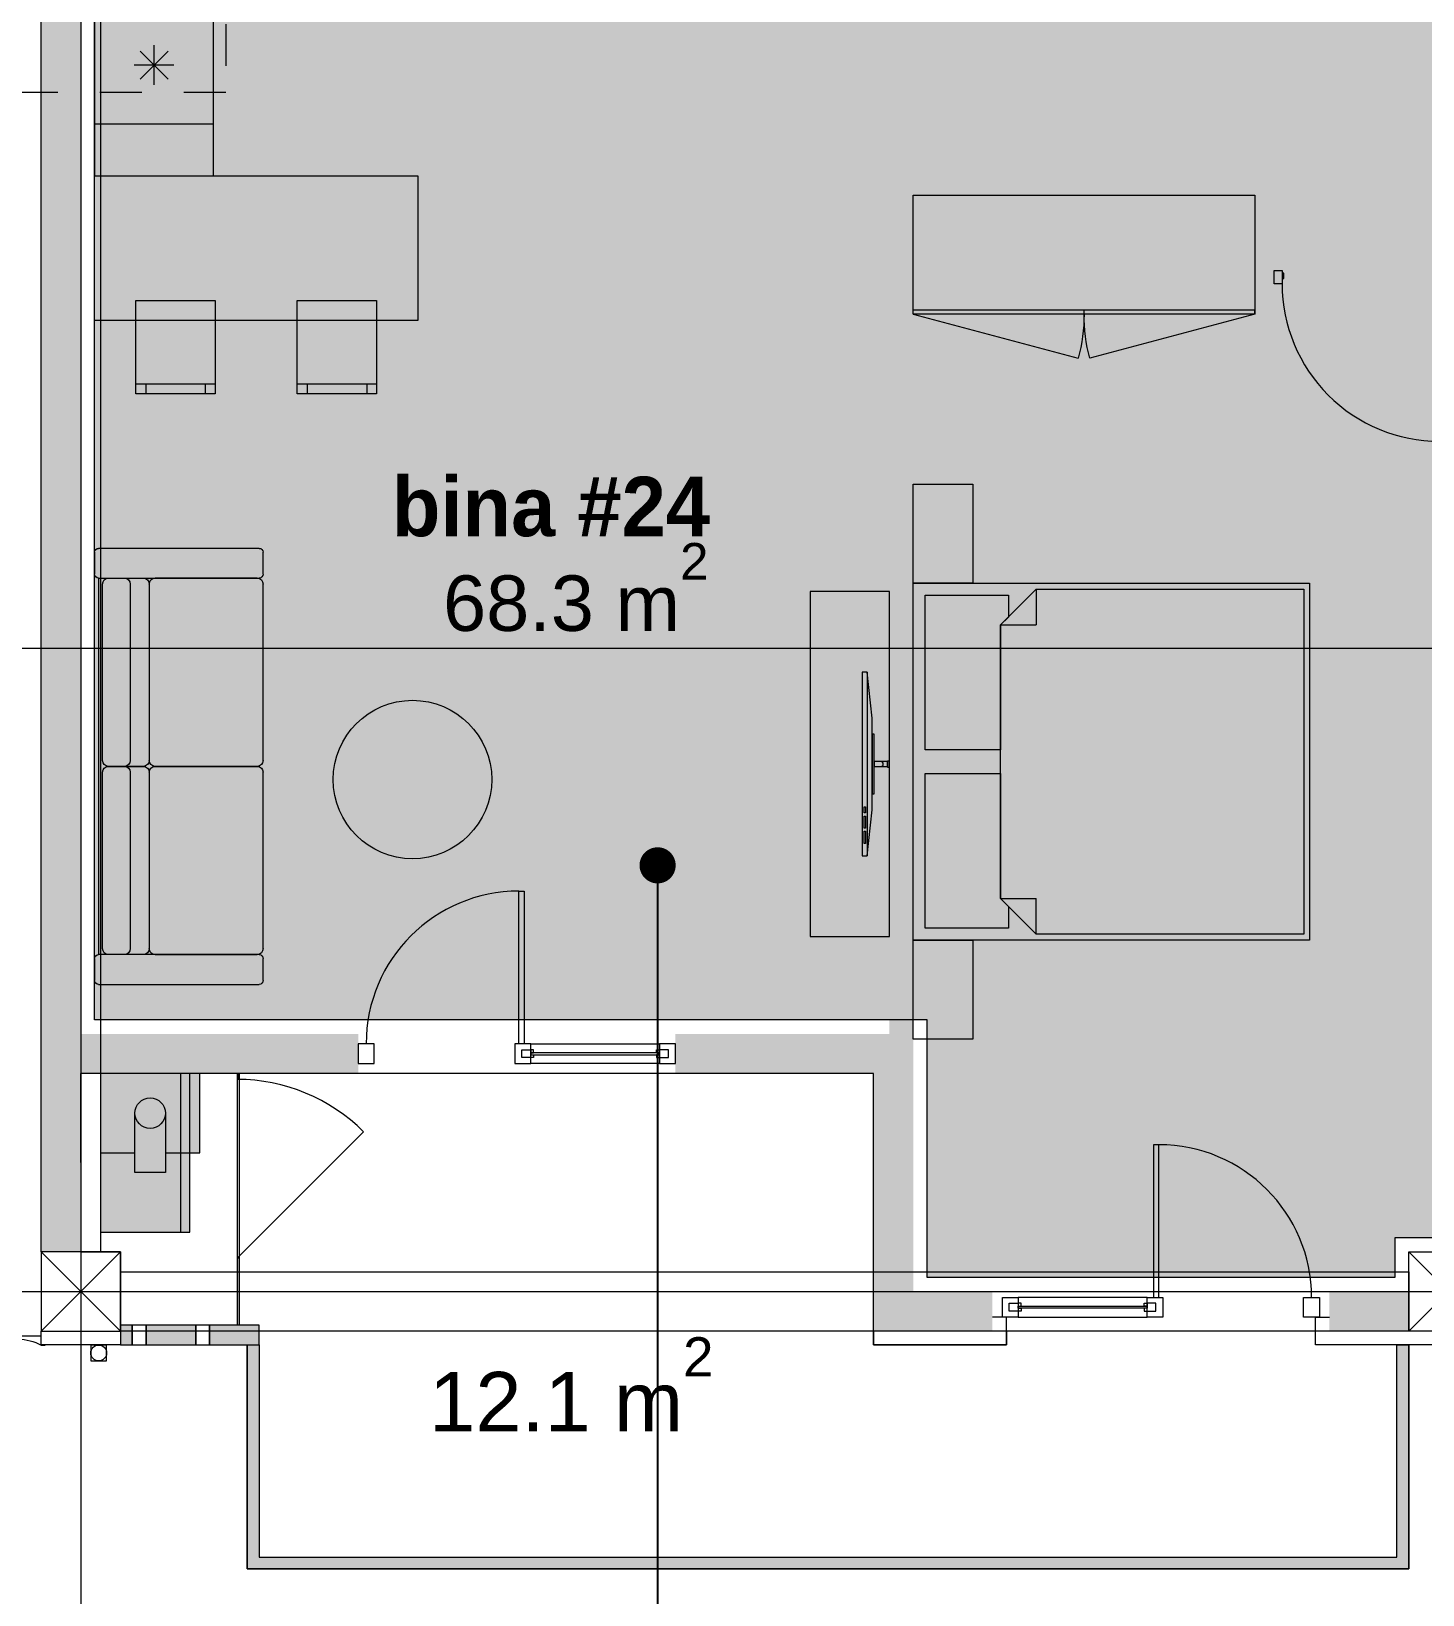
# Model space of a CAD drawing. Header units: millimetres. Extents: x 475159934 to 476245151, y 4620917055 to 4621447368.
# Drawn here: x 475254575 to 475261595, y 4621093686 to 4621101575 of the extents above; entities that cross this region are included whole.
import ezdxf

# ---------------------------------------------------------------- set-up
doc = ezdxf.new("R2010")
doc.units = ezdxf.units.MM
doc.header["$MEASUREMENT"] = 0
doc.linetypes.add('Dashed', pattern=[423.333333, 211.666667, -211.666667])
for name, color, linetype, lineweight in [('2D Drafting - General_Pen_No__1_Pen_No__7', 7, 'Continuous', 0), ('2D Drafting - General_Pen_No__250_Pen_No__2_Pen_No__7', 7, 'Continuous', 0), ('2D Drafting - General_Pen_No__250_Pen_No__7_Pen_No__250', 7, 'Continuous', 0), ('2D Drafting - General_Pen_No__250_Pen_No__7_Pen_No__7', 7, 'Continuous', 0), ('2D Drafting - General_Pen_No__7_Pen_No__7_Pen_No__7', 7, 'Continuous', 0), ('Annotation - Text_Pen_No__7_Pen_No__142', 142, 'Continuous', 0), ('Doors_Pen_No__7_Pen_No__7_Pen_No__7', 7, 'Continuous', 0), ('G-Anno-Nplt_Pen_No__142', 142, 'Continuous', 0), ('G-Anno-Nplt_Pen_No__151', 151, 'Continuous', 0), ('G-Anno-Nplt_Pen_No__4', 7, 'Continuous', 0), ('G-Anno-Nplt_Pen_No__7', 7, 'Continuous', 0), ('gegmebi_Pen_No__1_Pen_No__7', 7, 'Continuous', 0), ('gegmebi_Pen_No__7_Pen_No__7', 7, 'Continuous', 0), ('kar-panjara_Pen_No__7_Pen_No__7_Pen_No__7', 7, 'Continuous', 0), ('New_2D Drafting - General_Pen_No__250_Pen_No__7_Pen_No__255', 255, 'Continuous', 0), ('New_2D Drafting - General_Pen_No__2_Pen_No__250', 7, 'Continuous', 0), ('New_G-Anno-Nplt_Pen_No__250', 7, 'Continuous', 0), ('New_G-Anno-Nplt_Pen_No__255', 255, 'Continuous', 0), ('New_G-Anno-Nplt_Pen_No__4', 7, 'Continuous', 0), ('New_reg_nak_Pen_No__250', 7, 'Continuous', 0), ('New_reg_nak_Pen_No__7', 7, 'Continuous', 0), ('New_shenobebi_Pen_No__1', 1, 'Continuous', 0), ('New_Structural - Bearing_Pen_No__250', 7, 'Continuous', 0), ('New_Structural - Bearing_Pen_No__7', 7, 'Continuous', 0), ('zoma_Pen_No__1', 1, 'Continuous', 0), ('zoma_Pen_No__142', 142, 'Continuous', 0), ('zoma_Pen_No__5', 5, 'Continuous', 0), ('zoma_Pen_No__5_Pen_No__5', 5, 'Continuous', 0)]:
    doc.layers.add(name, color=color, linetype=linetype, lineweight=lineweight)
for name, color, linetype in [('New_Interior - Furniture', 7, 'Continuous'), ('New_R03_Nakveti', 7, 'Continuous'), ('zoma', 7, 'Continuous')]:
    doc.layers.add(name, color=color, linetype=linetype)
doc.layers.add('New_Interior - Furniture _Pen_No__252', color=7, linetype='Continuous', lineweight=0, true_color=0x666666)
doc.layers.add('New_R03_Nakveti_Pen_No__252', color=7, linetype='Continuous', lineweight=0, true_color=0x666666)
doc.styles.add('GENERATED_STYLE_1', font='arial.ttf')
doc.styles.add('GENERATED_STYLE_3', font='arial.ttf')
doc.styles.add('GENERATED_STYLE_7', font='')
doc.styles.get('GENERATED_STYLE_7').set_extended_font_data('AcadMtavr', bold=True)
doc.dimstyles.new('GENERATED_STYLE__11', dxfattribs={"dimtxt": 500, "dimasz": 228, "dimexe": 0.18, "dimexo": 3, "dimgap": 0, "dimtad": 1, "dimlfac": 0.001, "dimzin": 0, "dimdsep": 46, "dimtxsty": 'GENERATED_STYLE_3', "dimblk": 'ARROWHEAD_2', "dimblk1": 'ARROWHEAD_2', "dimblk2": 'ARROWHEAD_2', "dimcen": 0.09, "dimclrd": 1, "dimclre": 1, "dimclrt": 1, "dimadec": 0, "dimazin": 0, "dimtfac": 1, "dimtdec": 4, "dimtmove": 2, "dimatfit": 3, "dimfxl": 1, "dimtolj": 1, "dimtzin": 0, "dimarcsym": 0})
doc.dimstyles.new('GENERATED_STYLE__18', dxfattribs={"dimtxt": 200, "dimasz": 64.421331, "dimexe": 0.18, "dimexo": 3, "dimgap": 0, "dimtad": 1, "dimtih": 1, "dimtoh": 1, "dimlfac": 0.001, "dimzin": 0, "dimdsep": 46, "dimtxsty": 'GENERATED_STYLE_3', "dimblk": 'ARROWHEAD_2', "dimblk1": 'ARROWHEAD_2', "dimblk2": 'ARROWHEAD_2', "dimcen": 0.09, "dimclrd": 5, "dimclre": 5, "dimclrt": 5, "dimadec": 0, "dimazin": 0, "dimtfac": 1, "dimtdec": 4, "dimtmove": 0, "dimatfit": 3, "dimfxl": 1, "dimtolj": 1, "dimtzin": 0, "dimarcsym": 0})
doc.dimstyles.new('GENERATED_STYLE__27', dxfattribs={"dimtxt": 0.18, "dimasz": 364.8, "dimexe": 0.18, "dimexo": 0.0625, "dimgap": 0, "dimtad": 0, "dimtih": 1, "dimtoh": 1, "dimdec": 4, "dimzin": 0, "dimdsep": 46, "dimcen": 0.09, "dimadec": 0, "dimazin": 0, "dimtfac": 1, "dimtdec": 4, "dimtmove": 0, "dimatfit": 3, "dimldrblk": 'ARROWHEAD_11', "dimfxl": 1, "dimtolj": 1, "dimtzin": 0, "dimarcsym": 0})
doc.dimstyles.new('GENERATED_STYLE__3', dxfattribs={"dimtxt": 200, "dimasz": 64.421331, "dimexe": 0.18, "dimexo": 3, "dimgap": 0, "dimtad": 1, "dimtih": 1, "dimtoh": 1, "dimlfac": 0.001, "dimzin": 0, "dimdsep": 46, "dimtxsty": 'GENERATED_STYLE_3', "dimblk": 'ARROWHEAD_2', "dimblk1": 'ARROWHEAD_2', "dimblk2": 'ARROWHEAD_2', "dimcen": 0.09, "dimclrd": 142, "dimclre": 142, "dimclrt": 142, "dimadec": 0, "dimazin": 0, "dimtfac": 1, "dimtdec": 4, "dimtmove": 0, "dimatfit": 3, "dimfxl": 1, "dimtolj": 1, "dimtzin": 0, "dimarcsym": 0})
doc.dimstyles.new('GENERATED_STYLE__6', dxfattribs={"dimtxt": 200, "dimasz": 64.421331, "dimexe": 0.18, "dimexo": 3, "dimgap": 0, "dimtad": 1, "dimlfac": 0.001, "dimzin": 0, "dimdsep": 46, "dimtxsty": 'GENERATED_STYLE_3', "dimblk": 'ARROWHEAD_2', "dimblk1": 'ARROWHEAD_2', "dimblk2": 'ARROWHEAD_2', "dimcen": 0.09, "dimclrd": 142, "dimclre": 142, "dimclrt": 142, "dimadec": 0, "dimazin": 0, "dimtfac": 1, "dimtdec": 4, "dimtmove": 0, "dimatfit": 3, "dimfxl": 1, "dimtolj": 1, "dimtzin": 0, "dimarcsym": 0})
doc.dimstyles.new('GENERATED_STYLE__7', dxfattribs={"dimtxt": 200, "dimasz": 64.421331, "dimexe": 0.18, "dimexo": 3, "dimgap": 0, "dimtad": 1, "dimtih": 1, "dimtoh": 1, "dimlfac": 0.001, "dimzin": 0, "dimdsep": 46, "dimtxsty": 'GENERATED_STYLE_3', "dimblk": 'ARROWHEAD_2', "dimblk1": 'ARROWHEAD_2', "dimblk2": 'ARROWHEAD_2', "dimcen": 0.09, "dimclrd": 142, "dimclre": 142, "dimclrt": 142, "dimadec": 0, "dimazin": 0, "dimtfac": 1, "dimtdec": 4, "dimtmove": 2, "dimatfit": 3, "dimfxl": 1, "dimtolj": 1, "dimtzin": 0, "dimarcsym": 0})

# ---------------------------------------------------------------- blocks, each defined once
blk = doc.blocks.new('Kitchen Layout 26_7')
at = {"layer": 'New_Interior - Furniture _Pen_No__252', "color": 251, "linetype": 'Continuous', "lineweight": 0, "true_color": 0x666666}
for p, q in [((4009, 734.4), (4009, 534.4)), ((3909, 634.4), (4109, 634.4)), ((3938.3, 705.1), (4079.7, 563.7)), ((3938.3, 563.7), (4079.7, 705.1)), ((3252.1, -27.5), (2802.1, -27.5)), ((2802.1, -27.5), (2802.1, -377.5)), ((3252.1, -377.5), (3252.1, -27.5)), ((2802.1, -377.5), (3252.1, -377.5))]:
    blk.add_line(p, q, dxfattribs=at)
at = {"layer": 'New_Interior - Furniture _Pen_No__252', "color": 251, "linetype": 'Dashed', "lineweight": 0, "true_color": 0x666666}
for p, q in [((4309, 338.2), (4009, 338.2)), ((4009, 338.2), (4009, -207.5)), ((4309, -507.5), (4309, 338.2)), ((4009, -207.5), (544, -207.5)), ((544, -207.5), (544, -507.5)), ((544, -507.5), (4309, -507.5))]:
    blk.add_line(p, q, dxfattribs=at)
at = {"layer": 'New_Interior - Furniture _Pen_No__252', "color": 251, "linetype": 'Continuous', "lineweight": 0, "true_color": 0x666666, "flags": 128}
for points in [[(236.7, -507.5), (4309, -507.5), (4309, 1192.5), (3709, 1192.5), (3709, 92.5), (236.7, 92.5)], [(3709, 930.6), (3709, 338.2), (4309, 338.2), (4309, 930.6)], [(2122.1, 42.5), (1542.1, 42.5), (1542.1, -457.5), (2122.1, -457.5)], [(3302.1, 22.5), (2752.1, 22.5), (2752.1, -477.5), (3302.1, -477.5)]]:
    blk.add_lwpolyline(points, close=True, dxfattribs=at)
at = {"layer": 'New_Interior - Furniture _Pen_No__252', "color": 251, "linetype": 'Continuous', "lineweight": 0, "true_color": 0x666666}
for centre, radius in [((1666.8, -92.5), 72.5), ((1958.5, -107.5), 105), ((1687.1, -325.5), 90), ((1991.6, -345), 72.5)]:
    blk.add_circle(centre, radius, dxfattribs=at)
blk = doc.blocks.new('Bed Layout 23')
at = {"layer": 'New_R03_Nakveti_Pen_No__252', "color": 251, "linetype": 'Continuous', "lineweight": 0, "true_color": 0x666666}
for p, q in [((-900, 0), (-1400, 0)), ((-1400, 0), (-1400, -300)), ((-900, -300), (-900, 0)), ((900, 0), (-900, 0)), ((-900, 0), (-900, -2000)), ((1400, 0), (900, 0)), ((900, 0), (900, -300)), ((900, -2000), (900, 0)), ((1400, -300), (1400, 0)), ((-1400, -300), (-900, -300)), ((900, -300), (1400, -300)), ((-690, -440), (-870, -620)), ((0, -440), (-690, -440)), ((-690, -440), (-690, -620)), ((690, -440), (0, -440)), ((870, -620), (690, -440)), ((690, -440), (690, -620)), ((-870, -620), (-870, -1970)), ((-870, -620), (-690, -620)), ((870, -620), (690, -620)), ((870, -1970), (870, -620)), ((-870, -1970), (0, -1970)), ((0, -1970), (870, -1970)), ((-900, -2000), (900, -2000))]:
    blk.add_line(p, q, dxfattribs=at)
at = {"layer": 'New_R03_Nakveti_Pen_No__252', "color": 251, "linetype": 'Continuous', "lineweight": 0, "true_color": 0x666666, "flags": 128}
for points in [[(-60, -440), (-60, -60), (-840, -60), (-840, -480), (-730, -480), (-690, -440)], [(690, -440), (730, -480), (840, -480), (840, -60), (60, -60), (60, -440)]]:
    blk.add_lwpolyline(points, close=True, dxfattribs=at)
blk = doc.blocks.new('Sofa 23')
at = {"layer": 'New_Interior - Furniture _Pen_No__252', "color": 251, "linetype": 'Continuous', "lineweight": 0, "true_color": 0x666666}
for p, q in [((0, 20), (0, 830)), ((20, 850), (130, 850)), ((150, 830), (150, 20)), ((150, 830), (2050, 830)), ((1070, 810), (180, 810)), ((2020, 810), (1130, 810)), ((2050, 20), (2050, 830)), ((2070, 850), (2180, 850)), ((2200, 830), (2200, 20)), ((150, 780), (150, 604.7)), ((1100, 604.7), (1100, 780)), ((1100, 780), (1100, 604.7)), ((2050, 604.7), (2050, 780)), ((180, 670), (1070, 670)), ((1130, 670), (2020, 670)), ((180, 574.7), (1070, 574.7)), ((180, 574.7), (1070, 574.7)), ((1130, 574.7), (2020, 574.7)), ((1130, 574.7), (2020, 574.7)), ((150, 30), (150, 544.7)), ((1100, 544.7), (1100, 30)), ((1100, 30), (1100, 544.7)), ((2050, 544.7), (2050, 30)), ((130, 0), (20, 0)), ((1070, 0), (180, 0)), ((2020, 0), (1130, 0)), ((2180, 0), (2070, 0))]:
    blk.add_line(p, q, dxfattribs=at)
for centre, radius, start, end in [((20, 830), 20, 90, 180), ((130, 830), 20, 0, 90), ((180, 780), 30, 90, 180), ((1070, 780), 30, 0, 90), ((1130, 780), 30, 90, 180), ((2020, 780), 30, 0, 90), ((2070, 830), 20, 90, 180), ((2180, 830), 20, 0, 90), ((180, 700), 30, 180, 270), ((1070, 700), 30, 270, 0), ((1130, 700), 30, 180, 270), ((2020, 700), 30, 270, 0), ((180, 604.7), 30, 180, 270), ((180, 544.7), 30, 90, 180), ((1070, 604.7), 30, 270, 0), ((1070, 544.7), 30, 0, 90), ((1130, 604.7), 30, 180, 270), ((1130, 544.7), 30, 90, 180), ((2020, 604.7), 30, 270, 0), ((2020, 544.7), 30, 0, 90), ((20, 20), 20, 180, 270), ((130, 20), 20, 270, 0), ((180, 30), 30, 180, 270), ((1070, 30), 30, 270, 0), ((1130, 30), 30, 180, 270), ((2020, 30), 30, 270, 0), ((2070, 20), 20, 180, 270), ((2180, 20), 20, 270, 0)]:
    blk.add_arc(centre, radius, start, end, dxfattribs=at)
blk = doc.blocks.new('Designer Table 05 26')
at = {"layer": 'New_Interior - Furniture _Pen_No__252', "color": 251, "linetype": 'Continuous', "lineweight": 0, "true_color": 0x666666, "flags": 128}
blk.add_lwpolyline([(400, 0, 1), (-400, 0, 1)], format="xyb", close=True, dxfattribs=at)
blk = doc.blocks.new('Dining Table Rectangle 24')
at = {"layer": 'New_Interior - Furniture _Pen_No__252', "color": 251, "linetype": 'Continuous', "lineweight": 0, "true_color": 0x666666}
for p, q in [((-557.5, 685), (-557.5, 735)), ((-257.5, 685), (-257.5, 735)), ((257.5, 685), (257.5, 735)), ((557.5, 685), (557.5, 735)), ((-607.5, 685), (-207.5, 685)), ((207.5, 685), (607.5, 685))]:
    blk.add_line(p, q, dxfattribs=at)
at = {"layer": 'New_Interior - Furniture _Pen_No__252', "color": 251, "linetype": 'Continuous', "lineweight": 0, "true_color": 0x666666, "flags": 128}
for points in [[(-607.5, 265), (-207.5, 265), (-207.5, 735), (-607.5, 735)], [(207.5, 265), (607.5, 265), (607.5, 735), (207.5, 735)], [(-815, -365), (815, -365), (815, 365), (-815, 365)]]:
    blk.add_lwpolyline(points, close=True, dxfattribs=at)
blk = doc.blocks.new('Wardrobe 01 26_14')
at = {"layer": 'New_Interior - Furniture _Pen_No__252', "color": 251, "linetype": 'Continuous', "lineweight": 0, "true_color": 0x666666}
for p, q in [((0, 20), (1723.6, 20)), ((0, 0), (0, 20)), ((0, 0), (832.4, -223)), ((861.8, 0), (861.8, 20)), ((1723.6, 0), (891.2, -223))]:
    blk.add_line(p, q, dxfattribs=at)
at = {"layer": 'New_Interior - Furniture _Pen_No__252', "color": 251, "linetype": 'Continuous', "lineweight": 0, "true_color": 0x666666, "flags": 128}
blk.add_lwpolyline([(0, 0), (1723.6, 0), (1723.6, 600), (0, 600)], close=True, dxfattribs=at)
at = {"layer": 'New_Interior - Furniture _Pen_No__252', "color": 251, "linetype": 'Continuous', "lineweight": 0, "true_color": 0x666666}
for centre, start, end in [((0, 0), 345, 0), ((1723.6, 0), 180, 195)]:
    blk.add_arc(centre, 861.8, start, end, dxfattribs=at)
blk = doc.blocks.new('*D770', base_point=(475826095.8, 4621095193.2))
at = {"layer": 'zoma_Pen_No__1', "color": 1, "linetype": 'Continuous', "lineweight": 0, "transparency": 16777216}
for p, q in [((475297124.3, 4621095016.4), (475297124.3, 4621095163.1)), ((475297274.3, 4621094929.8), (475296974.3, 4621095103)), ((475297349.3, 4621095016.4), (475296899.3, 4621095016.4)), ((475297124.3, 4621086861.8), (475297124.3, 4621095016.4)), ((475296974.3, 4621086948.4), (475297274.3, 4621086775.2)), ((475297349.3, 4621086861.8), (475296899.3, 4621086861.8)), ((475297124.3, 4621086715.1), (475297124.3, 4621086861.8))]:
    blk.add_line(p, q, dxfattribs=at)
at = {"layer": 'zoma_Pen_No__1', "color": 1, "lineweight": 0, "transparency": 16777216, "insert": (475297024.3, 4621087694.5), "char_height": 500, "attachment_point": 7, "rotation": 90, "style": 'GENERATED_STYLE_3'}
blk.add_mtext('\\A1;{\\pql;\\fArial|b0|i0|c204|p0;\\W1.000000;8.15}', dxfattribs=at)
blk = doc.blocks.new('ARROWHEAD_2')
at = {"color": 0, "linetype": 'Continuous', "lineweight": 0}
for p, q in [((-0.378, -0.655), (0.378, 0.655)), ((0, 0), (-1, 0))]:
    blk.add_line(p, q, dxfattribs=at)
blk = doc.blocks.new('*D802', base_point=(475826095.8, 4621095193.2))
at = {"layer": 'zoma_Pen_No__142', "color": 142, "linetype": 'Continuous', "lineweight": 0, "transparency": 16777216}
for p, q in [((475254348.8, 4621088996.9), (475254299.9, 4621088912.2)), ((475254324.3, 4621088891), (475254324.3, 4621089018.1)), ((475254648.8, 4621088996.9), (475254599.9, 4621088912.2)), ((475254624.3, 4621088891), (475254624.3, 4621089018.1)), ((475254324.3, 4621088954.5), (475254624.3, 4621088954.5))]:
    blk.add_line(p, q, dxfattribs=at)
blk = doc.blocks.new('*D803', base_point=(475826095.8, 4621095193.2))
at = {"layer": 'zoma_Pen_No__142', "color": 142, "linetype": 'Continuous', "lineweight": 0, "transparency": 16777216}
for p, q in [((475254648.8, 4621088996.9), (475254599.9, 4621088912.2)), ((475254624.3, 4621088891), (475254624.3, 4621089018.1)), ((475255048.8, 4621088996.9), (475254999.9, 4621088912.2)), ((475255024.3, 4621088891), (475255024.3, 4621089018.1)), ((475254624.3, 4621088954.5), (475255024.3, 4621088954.5))]:
    blk.add_line(p, q, dxfattribs=at)
blk = doc.blocks.new('*D804', base_point=(475826095.8, 4621095193.2))
at = {"layer": 'zoma_Pen_No__142', "color": 142, "linetype": 'Continuous', "lineweight": 0, "transparency": 16777216}
for p, q in [((475255048.8, 4621088996.9), (475254999.9, 4621088912.2)), ((475255024.3, 4621088891), (475255024.3, 4621089018.1)), ((475261548.8, 4621088996.9), (475261499.9, 4621088912.2)), ((475261524.3, 4621088891), (475261524.3, 4621089018.1)), ((475255024.3, 4621088954.5), (475261524.3, 4621088954.5))]:
    blk.add_line(p, q, dxfattribs=at)
at = {"layer": 'zoma_Pen_No__142', "color": 142, "lineweight": 0, "transparency": 16777216, "char_height": 200, "attachment_point": 7, "style": 'GENERATED_STYLE_3'}
for s, insert in [('\\A1;{\\pql;\\fArial|b0|i0|c204|p0;\\W1.000000;0.40}', (475255048.8, 4621088994.5)), ('\\A1;{\\pql;\\fArial|b0|i0|c204|p0;\\W1.000000;6.50}', (475258007.4, 4621088994.5)), ('\\A1;{\\pql;\\fArial|b0|i0|c204|p0;\\W1.000000;0.40}', (475260966, 4621088994.5))]:
    blk.add_mtext(s, dxfattribs=dict(at, insert=insert))
blk = doc.blocks.new('*D805', base_point=(475826095.8, 4621095193.2))
at = {"layer": 'zoma_Pen_No__142', "color": 142, "linetype": 'Continuous', "lineweight": 0, "transparency": 16777216}
for p, q in [((475261548.8, 4621088996.9), (475261499.9, 4621088912.2)), ((475261524.3, 4621088891), (475261524.3, 4621089018.1)), ((475261948.8, 4621088996.9), (475261899.9, 4621088912.2)), ((475261924.3, 4621088891), (475261924.3, 4621089018.1)), ((475261524.3, 4621088954.5), (475261924.3, 4621088954.5))]:
    blk.add_line(p, q, dxfattribs=at)
blk = doc.blocks.new('*D824', base_point=(475826095.8, 4621095193.2))
at = {"layer": 'zoma_Pen_No__142', "color": 142, "linetype": 'Continuous', "lineweight": 0, "transparency": 16777216}
for p, q in [((475253943.8, 4621112421.6), (475253894.9, 4621112336.8)), ((475253919.4, 4621112315.7), (475253919.4, 4621112442.8)), ((475254343.8, 4621112421.6), (475254294.9, 4621112336.8)), ((475254319.4, 4621112315.7), (475254319.4, 4621112442.8)), ((475253919.4, 4621112379.2), (475254319.4, 4621112379.2))]:
    blk.add_line(p, q, dxfattribs=at)
at = {"layer": 'zoma_Pen_No__142', "color": 142, "lineweight": 0, "transparency": 16777216, "insert": (475254202.5, 4621112509.8), "char_height": 200, "attachment_point": 7, "style": 'GENERATED_STYLE_3'}
blk.add_mtext('\\A1;{\\pql;\\fArial|b0|i0|c204|p0;\\W1.000000;0.30}', dxfattribs=at)
blk = doc.blocks.new('*D825', base_point=(475826095.8, 4621095193.2))
at = {"layer": 'zoma_Pen_No__142', "color": 142, "linetype": 'Continuous', "lineweight": 0, "transparency": 16777216}
for p, q in [((475254343.8, 4621112421.6), (475254294.9, 4621112336.8)), ((475254319.4, 4621112315.7), (475254319.4, 4621112442.8)), ((475254643.8, 4621112421.6), (475254594.9, 4621112336.8)), ((475254619.4, 4621112315.7), (475254619.4, 4621112442.8)), ((475254319.4, 4621112379.2), (475254619.4, 4621112379.2))]:
    blk.add_line(p, q, dxfattribs=at)
blk = doc.blocks.new('*D826', base_point=(475826095.8, 4621095193.2))
at = {"layer": 'zoma_Pen_No__142', "color": 142, "linetype": 'Continuous', "lineweight": 0, "transparency": 16777216}
for p, q in [((475254643.8, 4621112421.6), (475254594.9, 4621112336.8)), ((475254619.4, 4621112315.7), (475254619.4, 4621112442.8)), ((475255043.8, 4621112421.6), (475254994.9, 4621112336.8)), ((475255019.4, 4621112315.7), (475255019.4, 4621112442.8)), ((475254619.4, 4621112379.2), (475255019.4, 4621112379.2))]:
    blk.add_line(p, q, dxfattribs=at)
blk = doc.blocks.new('*D934', base_point=(475826095.8, 4621095193.2))
at = {"layer": 'zoma_Pen_No__142', "color": 142, "linetype": 'Continuous', "lineweight": 0, "transparency": 16777216}
for p, q in [((475300063, 4621110216.4), (475299935.8, 4621110216.4)), ((475300041.8, 4621110192), (475299957, 4621110240.9)), ((475299999.4, 4621110216.4), (475299999.4, 4621110257.9)), ((475299999.4, 4621090861.8), (475299999.4, 4621110216.4)), ((475299957, 4621090886.3), (475300041.8, 4621090837.3)), ((475300063, 4621090861.8), (475299935.8, 4621090861.8)), ((475299999.4, 4621090820.3), (475299999.4, 4621090861.8))]:
    blk.add_line(p, q, dxfattribs=at)
at = {"layer": 'zoma_Pen_No__142', "color": 142, "lineweight": 0, "transparency": 16777216, "insert": (475299959.4, 4621100195.9), "char_height": 200, "attachment_point": 7, "rotation": 90, "style": 'GENERATED_STYLE_3'}
blk.add_mtext('\\A1;{\\pql;\\fArial|b0|i0|c204|p0;\\W1.000000;19.35}', dxfattribs=at)
blk = doc.blocks.new('*D936', base_point=(475826095.8, 4621095193.2))
at = {"layer": 'zoma_Pen_No__142', "color": 142, "linetype": 'Continuous', "lineweight": 0, "transparency": 16777216}
for p, q in [((475299282.4, 4621095016.4), (475299155.2, 4621095016.4)), ((475299176.4, 4621095040.9), (475299261.2, 4621094992)), ((475299218.8, 4621091261.8), (475299218.8, 4621095016.4)), ((475299176.4, 4621091286.3), (475299261.2, 4621091237.3)), ((475299282.4, 4621091261.8), (475299155.2, 4621091261.8))]:
    blk.add_line(p, q, dxfattribs=at)
at = {"layer": 'zoma_Pen_No__142', "color": 142, "lineweight": 0, "transparency": 16777216, "char_height": 200, "attachment_point": 7, "rotation": 90, "style": 'GENERATED_STYLE_3'}
for s, insert in [('\\A1;{\\pql;\\fArial|b0|i0|c204|p0;\\W1.000000;0.40}', (475299178.8, 4621094458.1)), ('\\A1;{\\pql;\\fArial|b0|i0|c204|p0;\\W1.000000;3.75}', (475299178.8, 4621092872.2))]:
    blk.add_mtext(s, dxfattribs=dict(at, insert=insert))
blk = doc.blocks.new('*D1322', base_point=(475826095.8, 4621095193.2))
at = {"layer": 'zoma_Pen_No__5', "color": 5, "linetype": 'Continuous', "lineweight": 0, "transparency": 16777216}
for p, q in [((475254493.8, 4621139665.1), (475254444.9, 4621139580.3)), ((475254469.4, 4621139559.1), (475254469.4, 4621139686.3)), ((475255059.9, 4621139580.3), (475255108.8, 4621139665.1)), ((475255084.3, 4621139559.1), (475255084.3, 4621139686.3)), ((475254427.9, 4621139622.7), (475254469.4, 4621139622.7)), ((475254469.4, 4621139622.7), (475255084.3, 4621139622.7)), ((475255084.3, 4621139622.7), (475255125.8, 4621139622.7))]:
    blk.add_line(p, q, dxfattribs=at)
at = {"layer": 'zoma_Pen_No__5', "color": 5, "lineweight": 0, "transparency": 16777216, "insert": (475254509.9, 4621139662.7), "char_height": 200, "attachment_point": 7, "style": 'GENERATED_STYLE_3'}
blk.add_mtext('\\A1;{\\pql;\\fArial|b0|i0|c204|p0;\\W1.000000;0.61}', dxfattribs=at)
blk = doc.blocks.new('ARROWHEAD_11')
at = {"color": 0, "linetype": 'Continuous', "lineweight": 0}
blk.add_line((0, 0), (-1, 0), dxfattribs=at)
at = {"color": 0, "linetype": 'Continuous', "lineweight": 0, "const_width": 0.25, "flags": 128}
blk.add_lwpolyline([(-0.125, 0, 1), (0.125, 0, 1)], format="xyb", close=True, dxfattribs=at)
blk = doc.blocks.new('Flexible Shelf 26')
at = {"layer": 'New_Interior - Furniture _Pen_No__252', "color": 251, "linetype": 'Continuous', "lineweight": 0, "true_color": 0x666666, "flags": 128}
blk.add_lwpolyline([(0, 0), (1739.8, 0), (1739.8, 400), (0, 400)], close=True, dxfattribs=at)
blk = doc.blocks.new('Flat Panel TV 26')
at = {"layer": 'New_Interior - Furniture _Pen_No__252', "color": 251, "linetype": 'Continuous', "lineweight": 0, "true_color": 0x666666}
for p, q in [((0, 25), (925.5, 25)), ((678.7, 10), (678.7, 16.2)), ((678.7, 16.2), (709.6, 16.2)), ((709.6, 10), (678.7, 10)), ((709.6, 16.2), (709.6, 10)), ((725, 10), (725, 16.2)), ((725, 16.2), (786.7, 16.2)), ((786.7, 10), (725, 10)), ((786.7, 16.2), (786.7, 10)), ((802.1, 10), (802.1, 16.2)), ((802.1, 16.2), (863.8, 16.2)), ((863.8, 10), (802.1, 10)), ((863.8, 16.2), (863.8, 10))]:
    blk.add_line(p, q, dxfattribs=at)
at = {"layer": 'New_Interior - Furniture _Pen_No__252', "color": 251, "linetype": 'Continuous', "lineweight": 0, "true_color": 0x666666, "flags": 128}
for points in [[(447.8, 127.5), (477.8, 127.5), (477.8, 137.5), (447.8, 137.5)], [(450.3, 60), (475.3, 60), (475.3, 127.5), (450.3, 127.5)], [(0, 0), (925.5, 0), (925.5, 25), (694.1, 50), (231.4, 50), (0, 25)], [(312.8, 50), (612.8, 50), (612.8, 60), (312.8, 60)]]:
    blk.add_lwpolyline(points, close=True, dxfattribs=at)
at = {"layer": 'New_Interior - Furniture _Pen_No__252', "color": 251, "linetype": 'Continuous', "lineweight": 0, "true_color": 0x666666}
blk.add_arc((462.8, 93.8), 12.5, 0, 180, dxfattribs=at)

msp = doc.modelspace()

# ---------------------------------------------------------------- hatches: boundary and pattern name
at = {"layer": '2D Drafting - General_Pen_No__250_Pen_No__2_Pen_No__7', "linetype": 'Continuous', "lineweight": 0}
msp.add_hatch(color=7, dxfattribs=at).paths.add_polyline_path([(475260747.937, 4621100846.431), (475260846.06, 4621100846.431), (475260846.061, 4621099947.771), (475260747.937, 4621099947.771)])
at = {"layer": '2D Drafting - General_Pen_No__250_Pen_No__7_Pen_No__7', "linetype": 'Continuous', "lineweight": 0}
for points in [[(475254824.343, 4621102416.431), (475254624.343, 4621102416.431), (475254624.343, 4621095416.431), (475254824.343, 4621095416.431)], [(475259024.343, 4621100846.431), (475260747.937, 4621100846.431), (475260747.937, 4621100748.308), (475259024.343, 4621100748.308), (475259024.343, 4621096516.431), (475258904.343, 4621096516.431), (475258904.343, 4621100846.431)], [(475254824.343, 4621096316.431), (475256224.352, 4621096316.431), (475256224.352, 4621096516.431), (475254824.343, 4621096516.431)], [(475257824.352, 4621096316.431), (475258824.343, 4621096316.431), (475258824.343, 4621096516.431), (475257824.352, 4621096516.431)], [(475258824.343, 4621095216.425), (475258824.343, 4621096516.431), (475259024.343, 4621096516.431), (475259024.343, 4621095216.425)], [(475255624.343, 4621096286.436), (475255614.343, 4621096286.436), (475255614.343, 4621096316.431), (475255624.343, 4621096316.431)], [(475255624.343, 4621095046.778), (475255614.343, 4621095046.778), (475255614.343, 4621095386.437), (475255624.343, 4621095386.437)], [(475258824.343, 4621095016.445), (475259424.178, 4621095016.445), (475259424.178, 4621095216.445), (475258824.343, 4621095216.445)], [(475261524.343, 4621095016.445), (475261124.18, 4621095016.445), (475261124.18, 4621095216.445), (475261524.343, 4621095216.445)]]:
    msp.add_hatch(color=7, dxfattribs=at).paths.add_polyline_path(points)
at = {"layer": 'G-Anno-Nplt_Pen_No__151', "linetype": 'Continuous', "lineweight": 0, "true_color": 0x1f2f3f}
msp.add_hatch(color=169, dxfattribs=at).paths.add_polyline_path([(475265074.343, 4621100389.209), (475265004.343, 4621100389.209), (475265004.343, 4621095286.425), (475261994.343, 4621095286.425), (475261994.343, 4621095486.425), (475261454.343, 4621095486.425), (475261454.343, 4621095286.445), (475259113.384, 4621095286.445), (475259094.343, 4621095286.445), (475259094.343, 4621096586.431), (475254894.343, 4621096586.431), (475254894.343, 4621101756.243), (475255294.343, 4621101756.243), (475255294.343, 4621102546.431), (475261014.148, 4621102546.431), (475261014.148, 4621102146.425), (475261694.535, 4621102146.425), (475261694.535, 4621102346.425), (475261994.343, 4621102346.425), (475261994.343, 4621102906.356), (475263264.662, 4621102906.356), (475263264.662, 4621102976.356), (475264484.785, 4621102976.356), (475264484.785, 4621102576.35), (475265074.343, 4621102576.35)])
at = {"layer": 'New_2D Drafting - General_Pen_No__250_Pen_No__7_Pen_No__255', "linetype": 'Continuous', "lineweight": 0}
for points in [[(475254924.343, 4621096316.436), (475255424.343, 4621096316.432), (475255424.339, 4621095916.436), (475255251.354, 4621095916.438), (475255251.353, 4621095816.435), (475255097.327, 4621095816.436), (475255097.328, 4621095916.439), (475254924.339, 4621095916.441)], [(475254924.343, 4621096316.436), (475255374.343, 4621096316.436), (475255374.343, 4621095516.436), (475254924.343, 4621095516.436)]]:
    msp.add_hatch(color=255, dxfattribs=at).paths.add_polyline_path(points)
at = {"layer": 'New_G-Anno-Nplt_Pen_No__250', "linetype": 'Continuous', "lineweight": 0, "true_color": 0x000000}
for points in [[(475255024.343, 4621094946.778), (475255084.343, 4621094946.778), (475255084.343, 4621095046.778), (475255024.343, 4621095046.778)], [(475255404.343, 4621095046.778), (475255154.343, 4621095046.778), (475255154.343, 4621094946.778), (475255404.343, 4621094946.778)], [(475255474.343, 4621094946.778), (475255724.343, 4621094946.778), (475255724.343, 4621095046.778), (475255474.343, 4621095046.778)]]:
    msp.add_hatch(color=18, dxfattribs=at).paths.add_polyline_path(points)
at = {"layer": 'New_G-Anno-Nplt_Pen_No__255', "linetype": 'Continuous', "lineweight": 0}
msp.add_hatch(color=255, dxfattribs=at).paths.add_polyline_path([(475255664.343, 4621093816.632), (475255664.343, 4621094946.778), (475255724.343, 4621094946.778), (475255724.343, 4621093876.632), (475261464.327, 4621093876.632), (475261464.327, 4621094946.778), (475261524.343, 4621094946.778), (475261524.343, 4621093816.632)])

# ---------------------------------------------------------------- linework, layer by layer
at = {"layer": '2D Drafting - General_Pen_No__1_Pen_No__7', "color": 7, "linetype": 'Continuous', "lineweight": 0}
for p, q in [((475254624.343, 4621095016.431), (475255024.343, 4621095416.431)), ((475255024.343, 4621095016.431), (475254624.343, 4621095416.431)), ((475261524.343, 4621095016.431), (475261924.343, 4621095416.431)), ((475261924.343, 4621095016.431), (475261524.343, 4621095416.431))]:
    msp.add_line(p, q, dxfattribs=at)
at = {"layer": '2D Drafting - General_Pen_No__1_Pen_No__7', "color": 7, "linetype": 'Continuous', "lineweight": 0, "flags": 128}
for points in [[(475254624.343, 4621095416.431), (475254624.343, 4621102416.431), (475254924.343, 4621102416.431), (475254924.343, 4621095416.431)], [(475254624.343, 4621095016.431), (475255024.343, 4621095016.431), (475255024.343, 4621095416.431), (475254624.343, 4621095416.431)], [(475261924.343, 4621095016.431), (475261524.343, 4621095016.431), (475261524.343, 4621095416.431), (475261924.343, 4621095416.431)], [(475261524.343, 4621095016.431), (475255024.343, 4621095016.431), (475255024.343, 4621095316.431), (475261524.343, 4621095316.431)]]:
    msp.add_lwpolyline(points, close=True, dxfattribs=at)
at = {"layer": '2D Drafting - General_Pen_No__1_Pen_No__7', "color": 7, "linetype": 'Continuous', "lineweight": 0}
msp.add_circle((475254914.814, 4621094906.401), 40, dxfattribs=at)
at = {"layer": '2D Drafting - General_Pen_No__250_Pen_No__7_Pen_No__250', "color": 7, "linetype": 'Continuous', "lineweight": 0, "flags": 128}
for points in [[(475255624.343, 4621096286.436), (475255614.343, 4621096286.436), (475255614.343, 4621096316.431), (475255624.343, 4621096316.431)], [(475255624.343, 4621095046.778), (475255614.343, 4621095046.778), (475255614.343, 4621095386.437), (475255624.343, 4621095386.437)]]:
    msp.add_lwpolyline(points, close=True, dxfattribs=at)
at = {"layer": '2D Drafting - General_Pen_No__7_Pen_No__7_Pen_No__7', "color": 7, "linetype": 'Continuous', "lineweight": 0, "flags": 128}
for points in [[(475257744.347, 4621096366.405), (475257094.347, 4621096366.433), (475257094.352, 4621096466.372), (475257744.352, 4621096466.344)], [(475259554.177, 4621095086.803), (475260204.177, 4621095086.831), (475260204.173, 4621095186.77), (475259554.173, 4621095186.742)]]:
    msp.add_lwpolyline(points, close=True, dxfattribs=at)
at = {"layer": '2D Drafting - General_Pen_No__7_Pen_No__7_Pen_No__7', "color": 7, "linetype": 'Continuous', "lineweight": 0}
for centre, radius, start, end in [((475261679.883, 4621100300.713), 794.311, 179.9983197, 270), ((475257034.663, 4621096466.385), 770.311, 89.9974687, 179.994289), ((475260263.862, 4621095186.783), 770.311, 0.005711, 90.0025313)]:
    msp.add_arc(centre, radius, start, end, dxfattribs=at)
at = {"layer": 'Doors_Pen_No__7_Pen_No__7_Pen_No__7', "color": 7, "linetype": 'Continuous', "lineweight": 0, "flags": 128}
for points in [[(475260846.06, 4621100368.47), (475260885.572, 4621100368.47), (475260885.572, 4621100300.737), (475260846.06, 4621100300.737)], [(475260894.46, 4621100354.07), (475260885.572, 4621100354.07), (475260885.572, 4621100327.403), (475260894.46, 4621100327.403)], [(475257061.329, 4621096466.384), (475257034.663, 4621096466.385), (475257034.697, 4621097236.696), (475257061.363, 4621097236.695)], [(475260237.195, 4621095186.782), (475260263.862, 4621095186.783), (475260263.828, 4621095957.094), (475260237.161, 4621095957.093)]]:
    msp.add_lwpolyline(points, close=True, dxfattribs=at)
at = {"layer": 'G-Anno-Nplt_Pen_No__4', "color": 7, "linetype": 'Continuous', "lineweight": 0, "flags": 128}
msp.add_lwpolyline([(475265074.343, 4621102576.35), (475265074.343, 4621100389.209), (475265004.343, 4621100389.209), (475265004.343, 4621095286.425), (475261994.343, 4621095286.425), (475261994.343, 4621095486.425), (475261454.343, 4621095486.425), (475261454.343, 4621095286.445), (475259113.384, 4621095286.445), (475259094.343, 4621095286.445), (475259094.343, 4621096586.431), (475254894.343, 4621096586.431), (475254894.343, 4621101756.243)], dxfattribs=at)
at = {"layer": 'gegmebi_Pen_No__1_Pen_No__7', "color": 7, "linetype": 'Continuous', "lineweight": 0, "flags": 128}
for points in [[(475255251.354, 4621095916.438), (475255424.339, 4621095916.436), (475255424.343, 4621096316.432), (475254924.343, 4621096316.436), (475254924.339, 4621095916.441), (475255097.328, 4621095916.439)], [(475255251.356, 4621096116.436), (475255251.353, 4621095816.435), (475255097.327, 4621095816.436), (475255097.33, 4621096116.437)]]:
    msp.add_lwpolyline(points, dxfattribs=at)
at = {"layer": 'gegmebi_Pen_No__7_Pen_No__7', "color": 7, "linetype": 'Continuous', "lineweight": 0}
for p, q in [((475254874.814, 4621094946.401), (475254874.814, 4621094866.401)), ((475254954.814, 4621094946.401), (475254874.814, 4621094946.401)), ((475254954.814, 4621094866.401), (475254954.814, 4621094946.401)), ((475254874.814, 4621094866.401), (475254954.814, 4621094866.401))]:
    msp.add_line(p, q, dxfattribs=at)
at = {"layer": 'kar-panjara_Pen_No__7_Pen_No__7_Pen_No__7', "color": 7, "linetype": 'Continuous', "lineweight": 0, "flags": 128}
for points in [[(475256224.347, 4621096366.454), (475256304.347, 4621096366.45), (475256304.352, 4621096466.45), (475256224.352, 4621096466.454)], [(475257014.347, 4621096366.376), (475257094.347, 4621096366.372), (475257094.352, 4621096466.372), (475257014.352, 4621096466.376)], [(475257049.35, 4621096436.374), (475257094.35, 4621096436.372), (475257094.35, 4621096421.372), (475257094.349, 4621096411.372), (475257109.349, 4621096411.372), (475257109.349, 4621096396.372), (475257049.349, 4621096396.374)], [(475257744.35, 4621096421.344), (475257094.35, 4621096421.372), (475257094.349, 4621096411.372), (475257744.349, 4621096411.344)], [(475257109.35, 4621096436.372), (475257094.35, 4621096436.372), (475257094.35, 4621096421.372), (475257109.35, 4621096421.372)], [(475257789.35, 4621096436.342), (475257744.35, 4621096436.344), (475257744.35, 4621096421.344), (475257744.349, 4621096411.344), (475257729.349, 4621096411.344), (475257729.349, 4621096396.344), (475257789.349, 4621096396.342)], [(475257729.35, 4621096436.344), (475257744.35, 4621096436.344), (475257744.35, 4621096421.344), (475257729.35, 4621096421.344)], [(475257744.347, 4621096366.405), (475257824.347, 4621096366.401), (475257824.352, 4621096466.401), (475257744.352, 4621096466.405)], [(475259554.177, 4621095086.803), (475259474.177, 4621095086.799), (475259474.173, 4621095186.799), (475259554.173, 4621095186.803)], [(475259509.174, 4621095156.74), (475259554.174, 4621095156.742), (475259554.175, 4621095141.742), (475259554.175, 4621095131.742), (475259569.175, 4621095131.742), (475259569.176, 4621095116.742), (475259509.176, 4621095116.74)], [(475259569.174, 4621095156.742), (475259554.174, 4621095156.742), (475259554.175, 4621095141.742), (475259569.175, 4621095141.742)], [(475259554.175, 4621095141.742), (475260204.175, 4621095141.77), (475260204.175, 4621095131.77), (475259554.175, 4621095131.742)], [(475260189.174, 4621095156.77), (475260204.174, 4621095156.77), (475260204.175, 4621095141.77), (475260189.175, 4621095141.77)], [(475260249.174, 4621095156.772), (475260204.174, 4621095156.77), (475260204.175, 4621095141.77), (475260204.175, 4621095131.77), (475260189.175, 4621095131.77), (475260189.176, 4621095116.77), (475260249.176, 4621095116.772)], [(475260284.177, 4621095086.774), (475260204.177, 4621095086.77), (475260204.173, 4621095186.77), (475260284.173, 4621095186.774)], [(475261074.177, 4621095086.852), (475260994.177, 4621095086.848), (475260994.173, 4621095186.848), (475261074.173, 4621095186.852)]]:
    msp.add_lwpolyline(points, close=True, dxfattribs=at)
at = {"layer": 'New_G-Anno-Nplt_Pen_No__4', "color": 7, "linetype": 'Continuous', "lineweight": 0, "flags": 128}
for points in [[(475254822.607, 4621096316.431), (475254824.343, 4621095416.431), (475255024.343, 4621095416.431), (475255024.343, 4621094946.778), (475255664.343, 4621094946.778), (475255664.343, 4621093816.632), (475261524.343, 4621093816.632), (475261524.343, 4621094946.778), (475261054.177, 4621094946.778), (475261054.177, 4621095016.431), (475259494.187, 4621095016.431), (475259494.187, 4621094946.778), (475258824.343, 4621094946.778), (475258824.343, 4621096316.431)], [(475255024.343, 4621094946.778), (475255084.343, 4621094946.778), (475255084.343, 4621095046.778), (475255024.343, 4621095046.778)], [(475255404.343, 4621095046.778), (475255154.343, 4621095046.778), (475255154.343, 4621094946.778), (475255404.343, 4621094946.778)], [(475255474.343, 4621094946.778), (475255724.343, 4621094946.778), (475255724.343, 4621095046.778), (475255474.343, 4621095046.778)], [(475255664.343, 4621093816.632), (475255664.343, 4621094946.778), (475255724.343, 4621094946.778), (475255724.343, 4621093876.632), (475261464.327, 4621093876.632), (475261464.327, 4621094946.778), (475261524.343, 4621094946.778), (475261524.343, 4621093816.632)]]:
    msp.add_lwpolyline(points, close=True, dxfattribs=at)
at = {"layer": 'New_reg_nak_Pen_No__250', "color": 7, "linetype": 'Continuous', "lineweight": 0}
for p, q in [((475255328.865, 4621095516.436), (475255328.865, 4621096316.436)), ((475255614.343, 4621095386.437), (475255614.343, 4621096286.436))]:
    msp.add_line(p, q, dxfattribs=at)
at = {"layer": 'New_reg_nak_Pen_No__250', "color": 7, "linetype": 'Continuous', "lineweight": 0, "flags": 128}
msp.add_lwpolyline([(475254924.343, 4621096316.436), (475254924.343, 4621095516.436), (475255374.343, 4621095516.436), (475255374.343, 4621096316.436)], close=True, dxfattribs=at)
msp.add_lwpolyline([(475255624.343, 4621096316.418), (475255624.343, 4621095386.437)], dxfattribs=at)
at = {"layer": 'New_reg_nak_Pen_No__250', "color": 7, "linetype": 'Continuous', "lineweight": 0}
msp.add_circle((475255174.343, 4621096116.436), 77.013, dxfattribs=at)
at = {"layer": 'New_reg_nak_Pen_No__7', "color": 7, "linetype": 'Continuous', "lineweight": 0, "flags": 128}
for points in [[(475258824.343, 4621095016.431), (475258824.343, 4621094946.778), (475259494.187, 4621094946.778), (475259494.197, 4621095086.8), (475259424.182, 4621095086.798)], [(475269224.506, 4621095086.854), (475269294.522, 4621095086.853), (475269294.52, 4621094946.778), (475261054.177, 4621094946.778), (475261054.177, 4621095086.8), (475261124.18, 4621095086.8)], [(475255024.343, 4621095016.431), (475255024.343, 4621094946.778), (475254624.278, 4621094946.778), (475254624.278, 4621095016.438)]]:
    msp.add_lwpolyline(points, dxfattribs=at)
at = {"layer": 'New_shenobebi_Pen_No__1', "color": 1, "linetype": 'Dashed', "lineweight": 0}
msp.add_lwpolyline([(475301569.026, 4621105421.754), (475255555.776, 4621105421.754), (475255555.776, 4621101267.119), (475228397.958, 4621101267.119)], dxfattribs=at)
at = {"layer": 'New_Structural - Bearing_Pen_No__250', "color": 7, "linetype": 'Continuous', "lineweight": 0}
msp.add_line((475255614.331, 4621095386.436), (475256250.731, 4621096022.836), dxfattribs=at)
msp.add_lwpolyline([(475254394.202, 4621094944.987, -0.26578795), (475254624.278, 4621094944.987), (475254644.188, 4621094944.987), (475254644.188, 4621094946.778), (475254624.278, 4621094946.778), (475254624.278, 4621094990.718), (475254394.003, 4621094990.718), (475254394.003, 4621094946.778), (475254379.573, 4621094946.778), (475254379.573, 4621094944.987)], format="xyb", close=True, dxfattribs=at)
msp.add_arc((475255614.343, 4621095386.448), 899.988, 45, 90, dxfattribs=at)
at = {"layer": 'New_Structural - Bearing_Pen_No__7', "color": 7, "linetype": 'Continuous', "lineweight": 0}
for points in [[(475255084.343, 4621094946.778), (475255154.343, 4621094946.778), (475255154.343, 4621095046.778), (475255084.343, 4621095046.778)], [(475255404.343, 4621094946.778), (475255474.343, 4621094946.778), (475255474.343, 4621095046.778), (475255404.343, 4621095046.778)]]:
    msp.add_lwpolyline(points, close=True, dxfattribs=at)
at = {"layer": 'zoma_Pen_No__5_Pen_No__5', "color": 5, "linetype": 'Continuous', "lineweight": 0}
for p, q in [((475254824.343, 4621113497.407), (475254824.343, 4621085262.477)), ((475229343.792, 4621098461.789), (475300771.399, 4621098461.789)), ((475229343.792, 4621095216.425), (475300771.399, 4621095216.425))]:
    msp.add_line(p, q, dxfattribs=at)

# ---------------------------------------------------------------- block references
at = {"layer": 'New_Interior - Furniture', "color": 1, "linetype": 'Continuous', "lineweight": 0, "zscale": 1000}
for name, p, rotation in [('Kitchen Layout 26_7', (475259203.325, 4621102038.92), 180), ('Flexible Shelf 26', (475258504.343, 4621098747.832), 270), ('Flat Panel TV 26', (475258766.843, 4621098340.682), 270)]:
    msp.add_blockref(name, p, dxfattribs=dict(at, rotation=rotation))
at = {"layer": 'New_Interior - Furniture', "color": 1, "linetype": 'Continuous', "lineweight": 0, "xscale": -1, "zscale": 1000}
for name, p, rotation in [('Dining Table Rectangle 24', (475255709.343, 4621100481.431), 180), ('Sofa 23', (475255744.343, 4621098966.278), 90), ('Designer Table 05 26', (475256497.935, 4621097799.697), 270)]:
    msp.add_blockref(name, p, dxfattribs=dict(at, rotation=rotation))
msp.add_blockref('Wardrobe 01 26_14', (475260747.937, 4621100148.308), dxfattribs=at)
at = {"layer": 'New_R03_Nakveti', "color": 7, "linetype": 'Continuous', "lineweight": 0, "xscale": -0.9999999999999997, "zscale": 1000, "rotation": 90.0029726951062}
msp.add_blockref('Bed Layout 23', (475259024.415, 4621097889.719), dxfattribs=at)

# ---------------------------------------------------------------- texts
at = {"layer": 'Annotation - Text_Pen_No__7_Pen_No__142', "color": 142, "linetype": 'Continuous', "lineweight": 0, "insert": (475257196.653, 4621099327.361), "char_height": 300, "attachment_point": 2, "style": 'GENERATED_STYLE_7'}
msp.add_mtext('\\A1;{\\pqc;\\fAcadMtavr|b1|i0|c0|p0;\\W1.000000;bina #2\\fAcadMtavr|b1|i0|c0|p0;\\W1.000000;4}', dxfattribs=at)
at = {"layer": 'G-Anno-Nplt_Pen_No__142', "color": 142, "lineweight": 0, "insert": (475256652.159, 4621098545.629), "char_height": 280, "attachment_point": 7, "style": 'GENERATED_STYLE_1'}
msp.add_mtext('{\\fArial|b0|i0|c204|p0;68.3 m{\\H0.66x;\\S2^  ;}}', dxfattribs=at)
at = {"layer": 'G-Anno-Nplt_Pen_No__7', "color": 7, "lineweight": 0, "insert": (475256582.022, 4621094510.432), "char_height": 300, "attachment_point": 7, "style": 'GENERATED_STYLE_1'}
msp.add_mtext('{\\fArial|b0|i0|c204|p0;12.1 m{\\H0.66x;\\S2^  ;}}', dxfattribs=at)

# ---------------------------------------------------------------- dimensions: what is measured, and where the dimension line sits
at = {"layer": 'zoma', "color": 5, "linetype": 'Continuous', "lineweight": 0}
dim = msp.add_linear_dim(base=(475255084.343, 4621139622.696), p1=(475254469.369, 4621040932.371), p2=(475255084.343, 4621045757.042), dimstyle='GENERATED_STYLE__18', dxfattribs=at)
dim.commit()
dim.dimension.update_dxf_attribs({"geometry": '*D1322', "text_midpoint": (475254768.852, 4621139762.696), "dimtype": 160})
at = {"layer": 'zoma', "color": 142, "linetype": 'Continuous', "lineweight": 0}
for base, p1, p2, dimstyle, picture, middle in [((475254319.375, 4621112379.229), (475253919.368, 4621092397.277), (475254319.375, 4621091997.278), 'GENERATED_STYLE__3', '*D824', (475253619.947, 4621112519.229)), ((475254619.375, 4621112379.229), (475254319.375, 4621091997.278), (475254619.375, 4621096551.913), 'GENERATED_STYLE__7', '*D825', (475254461.371, 4621112609.835)), ((475255019.368, 4621112379.229), (475254619.375, 4621096551.913), (475255019.368, 4621107694.734), 'GENERATED_STYLE__3', '*D826', (475255302.781, 4621112519.229)), ((475255024.342, 4621088954.549), (475254624.349, 4621095062.093), (475255024.342, 4621106204.915), 'GENERATED_STYLE__3', '*D803', (475255307.755, 4621089094.549)), ((475261524.343, 4621088954.549), (475255024.342, 4621106204.915), (475261524.343, 4621106204.915), 'GENERATED_STYLE__3', '*D804', (475258266.338, 4621089094.549)), ((475261924.342, 4621088954.549), (475261524.343, 4621106204.915), (475261924.342, 4621106204.915), 'GENERATED_STYLE__3', '*D805', (475261224.922, 4621089094.549)), ((475254624.349, 4621088954.549), (475254324.349, 4621090507.458), (475254624.349, 4621095062.093), 'GENERATED_STYLE__3', '*D802', (475254466.345, 4621089374.549))]:
    dim = msp.add_linear_dim(base=base, p1=p1, p2=p2, dimstyle=dimstyle, dxfattribs=at)
    dim.commit()
    dim.dimension.update_dxf_attribs({"geometry": picture, "text_midpoint": middle, "dimtype": 160})
for base, p1, p2, picture, middle in [((475299999.378, 4621110216.424), (475233707.952, 4621090861.788), (475255423.458, 4621110216.424), '*D934', (475299859.378, 4621100530.933)), ((475299218.793, 4621095016.431), (475233707.952, 4621091261.788), (475297131.911, 4621095016.431), '*D936', (475299078.793, 4621093131.106))]:
    dim = msp.add_linear_dim(base=base, p1=p1, p2=p2, angle=90, dimstyle='GENERATED_STYLE__6', dxfattribs=at)
    dim.commit()
    dim.dimension.update_dxf_attribs({"geometry": picture, "text_midpoint": middle, "dimtype": 160, "text_rotation": 90})
at = {"layer": 'zoma', "color": 1, "linetype": 'Continuous', "lineweight": 0}
dim = msp.add_linear_dim(base=(475297124.35, 4621095016.424), p1=(475297124.15, 4621086861.753), p2=(475233224.343, 4621095016.424), angle=90, dimstyle='GENERATED_STYLE__11', dxfattribs=at)
dim.commit()
dim.dimension.update_dxf_attribs({"geometry": '*D770', "text_midpoint": (475296774.35, 4621088341.825), "dimtype": 160, "text_rotation": 90})

# ---------------------------------------------------------------- leaders
at = {"layer": 'New_2D Drafting - General_Pen_No__2_Pen_No__250', "color": 7, "linetype": 'Continuous', "lineweight": 0, "annotation_type": 0, "has_hookline": 1, "hookline_direction": 0, "text_width": 1944.787}
msp.add_leader([(475257734.658, 4621097366.717), (475257734.658, 4621092807.405), (475258734.658, 4621092758.342)], dimstyle='GENERATED_STYLE__27', dxfattribs=at)

doc.saveas('drawing.dxf')
